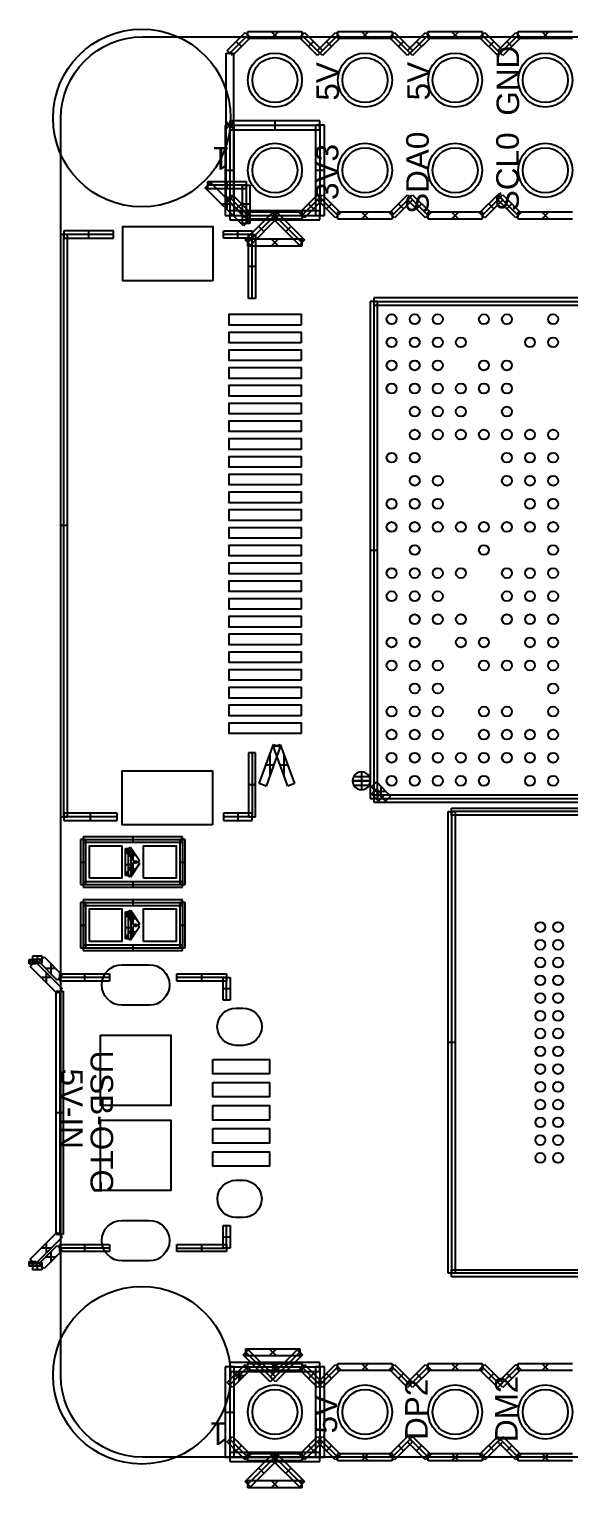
# Model space of a CAD drawing. Header units: millimetres. Extents: x -0.9 to 42.4, y -0.8 to 40.2.
# Drawn here: x -0.89 to 14.31, y -0.85 to 40.23 of the extents above; entities that cross this region are included whole.
import ezdxf

# ---------------------------------------------------------------- set-up
doc = ezdxf.new("R2010")
doc.units = ezdxf.units.MM
doc.header["$MEASUREMENT"] = 0
for name, color, linetype in [('BOT', 253, 'Continuous'), ('SILK-BOT', 6, 'Continuous'), ('SILK-TOP', 7, 'Continuous'), ('TOP', 1, 'Continuous')]:
    doc.layers.add(name, color=color, linetype=linetype)

msp = doc.modelspace()

# ---------------------------------------------------------------- linework, layer by layer
at = {"layer": 'BOT'}
for points in [[(2.487, 12.74), (1.725, 12.74, -1), (1.725, 13.883), (2.487, 13.883, -1), (2.487, 12.74)], [(5.133, 11.611), (4.933, 11.611, -1), (4.933, 12.662), (5.133, 12.662, -1), (5.133, 11.611)], [(5.133, 6.762), (4.933, 6.762, -1), (4.933, 7.812), (5.133, 7.812, -1), (5.133, 6.762)], [(2.487, 5.54), (1.725, 5.54, -1), (1.725, 6.683), (2.487, 6.683, -1), (2.487, 5.54)]]:
    msp.add_lwpolyline(points, format="xyb", dxfattribs=at)
for centre, radius in [((2.28, 37.728), 2.502), ((6.029, 38.795), 0.762), ((8.569, 38.795), 0.762), ((11.109, 38.795), 0.762), ((13.649, 38.795), 0.762), ((6.029, 36.255), 0.762), ((8.569, 36.255), 0.762), ((11.109, 36.255), 0.762), ((13.649, 36.255), 0.762), ((9.318, 32.061), 0.14), ((9.969, 32.061), 0.14), ((10.619, 32.061), 0.14), ((11.919, 32.061), 0.14), ((12.567, 32.061), 0.14), ((13.868, 32.061), 0.14), ((9.318, 31.411), 0.14), ((9.969, 31.411), 0.14), ((10.619, 31.411), 0.14), ((11.269, 31.411), 0.14), ((13.217, 31.411), 0.14), ((13.868, 31.411), 0.14), ((9.318, 30.761), 0.14), ((9.969, 30.761), 0.14), ((10.619, 30.761), 0.14), ((11.919, 30.761), 0.14), ((12.567, 30.761), 0.14), ((9.318, 30.11), 0.14), ((9.969, 30.11), 0.14), ((10.619, 30.11), 0.14), ((11.269, 30.11), 0.14), ((11.919, 30.11), 0.14), ((12.567, 30.11), 0.14), ((9.969, 29.46), 0.14), ((10.619, 29.46), 0.14), ((11.269, 29.46), 0.14), ((12.567, 29.46), 0.14), ((9.969, 28.812), 0.14), ((10.619, 28.812), 0.14), ((11.269, 28.812), 0.14), ((11.919, 28.812), 0.14), ((12.567, 28.812), 0.14), ((13.217, 28.812), 0.14), ((13.868, 28.812), 0.14), ((9.318, 28.162), 0.14), ((9.969, 28.162), 0.14), ((12.567, 28.162), 0.14), ((13.217, 28.162), 0.14), ((13.868, 28.162), 0.14), ((9.969, 27.512), 0.14), ((10.619, 27.512), 0.14), ((12.567, 27.512), 0.14), ((13.217, 27.512), 0.14), ((13.868, 27.512), 0.14), ((9.318, 26.862), 0.14), ((9.969, 26.862), 0.14), ((10.619, 26.862), 0.14), ((13.217, 26.862), 0.14), ((13.868, 26.862), 0.14), ((9.318, 26.211), 0.14), ((9.969, 26.211), 0.14), ((10.619, 26.211), 0.14), ((11.269, 26.211), 0.14), ((11.919, 26.211), 0.14), ((12.567, 26.211), 0.14), ((13.217, 26.211), 0.14), ((13.868, 26.211), 0.14), ((9.969, 25.561), 0.14), ((11.919, 25.561), 0.14), ((13.868, 25.561), 0.14), ((9.318, 24.911), 0.14), ((9.969, 24.911), 0.14), ((10.619, 24.911), 0.14), ((11.269, 24.911), 0.14), ((12.567, 24.911), 0.14), ((13.217, 24.911), 0.14), ((13.868, 24.911), 0.14), ((9.318, 24.261), 0.14), ((9.969, 24.261), 0.14), ((10.619, 24.261), 0.14), ((12.567, 24.261), 0.14), ((13.217, 24.261), 0.14), ((13.868, 24.261), 0.14), ((9.969, 23.61), 0.14), ((10.619, 23.61), 0.14), ((11.269, 23.61), 0.14), ((12.567, 23.61), 0.14), ((13.217, 23.61), 0.14), ((13.868, 23.61), 0.14), ((9.318, 22.96), 0.14), ((9.969, 22.96), 0.14), ((11.269, 22.96), 0.14), ((11.919, 22.96), 0.14), ((13.217, 22.96), 0.14), ((13.868, 22.96), 0.14), ((9.318, 22.31), 0.14), ((9.969, 22.31), 0.14), ((10.619, 22.31), 0.14), ((11.919, 22.31), 0.14), ((12.567, 22.31), 0.14), ((13.217, 22.31), 0.14), ((13.868, 22.31), 0.14), ((9.969, 21.662), 0.14), ((10.619, 21.662), 0.14), ((13.868, 21.662), 0.14), ((9.318, 21.012), 0.14), ((9.969, 21.012), 0.14), ((10.619, 21.012), 0.14), ((11.919, 21.012), 0.14), ((12.567, 21.012), 0.14), ((13.868, 21.012), 0.14), ((9.318, 20.362), 0.14), ((9.969, 20.362), 0.14), ((10.619, 20.362), 0.14), ((11.919, 20.362), 0.14), ((12.567, 20.362), 0.14), ((13.217, 20.362), 0.14), ((13.868, 20.362), 0.14), ((9.318, 19.712), 0.14), ((9.969, 19.712), 0.14), ((10.619, 19.712), 0.14), ((11.269, 19.712), 0.14), ((11.919, 19.712), 0.14), ((12.567, 19.712), 0.14), ((13.217, 19.712), 0.14), ((13.868, 19.712), 0.14), ((9.318, 19.061), 0.14), ((9.969, 19.061), 0.14), ((10.619, 19.061), 0.14), ((11.269, 19.061), 0.14), ((11.919, 19.061), 0.14), ((13.217, 19.061), 0.14), ((13.868, 19.061), 0.14), ((2.28, 2.32), 2.502), ((6.029, 1.284), 0.762), ((8.569, 1.284), 0.762), ((11.109, 1.284), 0.762), ((13.649, 1.284), 0.762)]:
    msp.add_circle(centre, radius, dxfattribs=at)
at = {"layer": 'SILK-BOT'}
for p, q in [((4.069, 35.766), (4.213, 35.91)), ((5.147, 34.688), (4.069, 35.766)), ((4.141, 35.736), (4.141, 35.939)), ((4.141, 35.939), (5.219, 35.939)), ((5.219, 35.838), (4.141, 35.838)), ((4.213, 35.91), (5.291, 34.832)), ((4.68, 35.939), (4.68, 35.736)), ((5.117, 34.76), (5.117, 35.838)), ((5.117, 35.838), (5.32, 35.838)), ((5.219, 35.939), (5.219, 35.736)), ((5.219, 35.838), (5.219, 34.76)), ((5.32, 35.838), (5.32, 34.76)), ((5.219, 35.736), (4.141, 35.736)), ((4.68, 35.443), (4.68, 35.155)), ((4.824, 35.299), (4.536, 35.299)), ((5.32, 35.299), (5.117, 35.299)), ((5.32, 34.76), (5.117, 34.76)), ((5.291, 34.832), (5.147, 34.688)), ((8.919, 32.561), (8.718, 32.561)), ((8.718, 32.561), (8.718, 18.561)), ((8.818, 32.662), (8.818, 32.461)), ((22.819, 32.662), (8.818, 32.662)), ((8.818, 32.561), (22.819, 32.561)), ((8.818, 32.561), (8.818, 18.561)), ((8.818, 32.461), (22.819, 32.461)), ((8.919, 18.561), (8.919, 32.561)), ((8.718, 25.561), (8.919, 25.561)), ((8.468, 19.312), (8.468, 19.063)), ((8.218, 19.061), (8.467, 19.061)), ((8.467, 19.061), (8.218, 19.061)), ((8.251, 19.186), (8.685, 19.186)), ((8.251, 18.936), (8.685, 18.936)), ((8.468, 19.059), (8.468, 18.81)), ((8.47, 19.061), (8.719, 19.061)), ((8.719, 19.061), (8.47, 19.061)), ((8.747, 18.891), (8.889, 19.033)), ((8.889, 19.033), (9.29, 18.632)), ((9.019, 18.903), (9.019, 18.62)), ((8.718, 18.561), (8.919, 18.561)), ((9.149, 18.49), (8.747, 18.891)), ((8.747, 18.691), (8.889, 18.832)), ((8.948, 18.49), (8.747, 18.691)), ((9.06, 18.661), (8.777, 18.661)), ((22.819, 18.661), (8.818, 18.661)), ((8.818, 18.661), (8.818, 18.461)), ((8.818, 18.561), (22.819, 18.561)), ((9.161, 18.762), (8.877, 18.762)), ((8.889, 18.832), (9.09, 18.632)), ((8.919, 18.803), (8.919, 18.519)), ((9.09, 18.632), (8.948, 18.49)), ((9.29, 18.632), (9.149, 18.49)), ((8.818, 18.461), (22.819, 18.461)), ((5.137, 2.896), (5.281, 3.04)), ((5.899, 2.134), (5.137, 2.896)), ((5.209, 2.866), (5.209, 3.069)), ((5.209, 3.069), (6.733, 3.069)), ((5.971, 2.206), (5.209, 2.968)), ((5.281, 3.04), (6.043, 2.278)), ((5.869, 2.866), (6.072, 3.069)), ((6.072, 2.866), (5.869, 3.069)), ((5.899, 2.278), (6.661, 3.04)), ((5.971, 2.206), (6.733, 2.968)), ((6.805, 2.896), (6.043, 2.134)), ((6.661, 3.04), (6.805, 2.896)), ((6.733, 3.069), (6.733, 2.866)), ((6.733, 2.866), (5.209, 2.866)), ((5.518, 2.515), (5.662, 2.659)), ((6.424, 2.515), (6.28, 2.659)), ((6.043, 2.134), (5.899, 2.278)), ((6.043, 2.278), (5.899, 2.134))]:
    msp.add_line(p, q, dxfattribs=at)
for radius, start, end in [(0.251, 359.9961, 179.9961), (0.251, 179.9961, 359.9961), (0.00176, 359.9961, 179.9961), (0.00176, 179.9961, 359.9961)]:
    msp.add_arc((8.468, 19.061), radius, start, end, dxfattribs=at)
at = {"layer": 'SILK-TOP'}
for p, q in [((4.687, 39.628), (5.195, 40.136)), ((4.687, 39.628), (5.195, 40.136)), ((5.267, 40.065), (4.759, 39.557)), ((5.267, 40.065), (4.759, 39.557)), ((5.339, 39.993), (4.831, 39.485)), ((5.339, 39.993), (4.831, 39.485)), ((4.941, 39.882), (5.085, 39.739)), ((5.085, 39.739), (4.941, 39.882)), ((5.195, 40.136), (5.339, 39.993)), ((5.195, 40.136), (5.339, 39.993)), ((5.267, 39.963), (5.267, 40.166)), ((5.267, 40.166), (6.791, 40.166)), ((6.791, 39.963), (5.267, 39.963)), ((6.131, 39.963), (5.928, 40.166)), ((6.131, 40.166), (5.928, 39.963)), ((6.719, 39.993), (6.863, 40.136)), ((7.227, 39.485), (6.719, 39.993)), ((6.791, 40.166), (6.791, 39.963)), ((7.299, 39.557), (6.791, 40.065)), ((6.863, 40.136), (7.371, 39.628)), ((7.117, 39.882), (6.973, 39.739)), ((7.227, 39.628), (7.735, 40.136)), ((7.807, 40.065), (7.299, 39.557)), ((7.879, 39.993), (7.371, 39.485)), ((7.625, 39.739), (7.481, 39.882)), ((7.735, 40.136), (7.879, 39.993)), ((7.807, 39.963), (7.807, 40.166)), ((7.807, 40.166), (9.331, 40.166)), ((9.331, 39.963), (7.807, 39.963)), ((8.671, 39.963), (8.468, 40.166)), ((8.671, 40.166), (8.468, 39.963)), ((9.259, 39.993), (9.403, 40.136)), ((9.767, 39.485), (9.259, 39.993)), ((9.331, 40.166), (9.331, 39.963)), ((9.839, 39.557), (9.331, 40.065)), ((9.403, 40.136), (9.911, 39.628)), ((9.657, 39.882), (9.513, 39.739)), ((9.767, 39.628), (10.275, 40.136)), ((10.347, 40.065), (9.839, 39.557)), ((10.419, 39.993), (9.911, 39.485)), ((10.165, 39.739), (10.021, 39.882)), ((10.275, 40.136), (10.419, 39.993)), ((10.347, 39.963), (10.347, 40.166)), ((10.347, 40.166), (11.871, 40.166)), ((11.871, 39.963), (10.347, 39.963)), ((11.211, 39.963), (11.008, 40.166)), ((11.211, 40.166), (11.008, 39.963)), ((11.799, 39.993), (11.943, 40.136)), ((12.307, 39.485), (11.799, 39.993)), ((11.871, 40.166), (11.871, 39.963)), ((12.379, 39.557), (11.871, 40.065)), ((11.943, 40.136), (12.451, 39.628)), ((12.197, 39.882), (12.053, 39.739)), ((12.307, 39.628), (12.815, 40.136)), ((12.887, 40.065), (12.379, 39.557)), ((12.959, 39.993), (12.451, 39.485)), ((12.705, 39.739), (12.561, 39.882)), ((12.815, 40.136), (12.959, 39.993)), ((12.887, 39.963), (12.887, 40.166)), ((12.887, 40.166), (14.411, 40.166)), ((14.411, 39.963), (12.887, 39.963)), ((13.751, 39.963), (13.548, 40.166)), ((13.751, 40.166), (13.548, 39.963)), ((4.658, 39.557), (4.861, 39.557)), ((4.658, 35.493), (4.658, 39.557)), ((4.831, 39.485), (4.687, 39.628)), ((4.831, 39.485), (4.687, 39.628)), ((4.861, 39.557), (4.861, 35.493)), ((7.371, 39.485), (7.227, 39.628)), ((7.371, 39.628), (7.227, 39.485)), ((9.911, 39.485), (9.767, 39.628)), ((9.911, 39.628), (9.767, 39.485)), ((12.451, 39.485), (12.307, 39.628)), ((12.451, 39.628), (12.307, 39.485)), ((4.886, 37.525), (4.632, 37.525)), ((4.632, 37.525), (4.632, 34.985)), ((4.861, 37.626), (4.658, 37.423)), ((4.658, 37.626), (4.861, 37.423)), ((4.759, 37.652), (4.759, 37.398)), ((7.299, 37.652), (4.759, 37.652)), ((4.759, 37.525), (7.299, 37.525)), ((4.759, 37.525), (4.759, 34.985)), ((4.759, 37.398), (7.299, 37.398)), ((4.886, 34.985), (4.886, 37.525)), ((6.029, 37.652), (6.029, 37.398)), ((7.426, 37.525), (7.172, 37.525)), ((7.172, 37.525), (7.172, 34.985)), ((7.299, 37.398), (7.299, 37.652)), ((7.299, 37.525), (7.299, 34.985)), ((7.426, 34.985), (7.426, 37.525)), ((4.632, 36.255), (4.886, 36.255)), ((7.172, 36.255), (7.426, 36.255)), ((4.861, 35.493), (4.658, 35.493)), ((4.687, 35.421), (4.831, 35.564)), ((4.687, 35.421), (4.831, 35.564)), ((5.195, 34.913), (4.687, 35.421)), ((5.195, 34.913), (4.687, 35.421)), ((4.759, 35.493), (5.267, 34.985)), ((4.759, 35.493), (5.267, 34.985)), ((4.831, 35.564), (5.339, 35.056)), ((4.831, 35.564), (5.339, 35.056)), ((6.719, 35.056), (7.227, 35.564)), ((6.791, 34.985), (7.299, 35.493)), ((7.371, 35.421), (6.863, 34.913)), ((7.227, 35.564), (7.371, 35.421)), ((7.227, 35.421), (7.371, 35.564)), ((7.735, 34.913), (7.227, 35.421)), ((7.299, 35.493), (7.807, 34.985)), ((7.371, 35.564), (7.879, 35.056)), ((9.259, 35.056), (9.767, 35.564)), ((9.331, 34.985), (9.839, 35.493)), ((9.911, 35.421), (9.403, 34.913)), ((9.767, 35.564), (9.911, 35.421)), ((9.767, 35.421), (9.911, 35.564)), ((10.275, 34.913), (9.767, 35.421)), ((9.839, 35.493), (10.347, 34.985)), ((9.911, 35.564), (10.419, 35.056)), ((11.799, 35.056), (12.307, 35.564)), ((11.871, 34.985), (12.379, 35.493)), ((12.451, 35.421), (11.943, 34.913)), ((12.307, 35.564), (12.451, 35.421)), ((12.307, 35.421), (12.451, 35.564)), ((12.815, 34.913), (12.307, 35.421)), ((12.379, 35.493), (12.887, 34.985)), ((12.451, 35.564), (12.959, 35.056)), ((4.632, 34.985), (4.886, 34.985)), ((7.299, 35.112), (4.759, 35.112)), ((4.759, 35.112), (4.759, 34.858)), ((4.759, 34.985), (7.299, 34.985)), ((5.085, 35.31), (4.941, 35.167)), ((4.941, 35.167), (5.085, 35.31)), ((5.195, 34.294), (5.957, 35.056)), ((5.339, 35.056), (5.195, 34.913)), ((5.339, 35.056), (5.195, 34.913)), ((5.267, 34.883), (5.267, 35.086)), ((5.267, 35.086), (6.791, 35.086)), ((6.029, 34.985), (5.267, 34.223)), ((5.928, 35.086), (6.131, 34.883)), ((5.928, 34.883), (6.131, 35.086)), ((5.957, 35.056), (6.101, 34.913)), ((5.957, 34.913), (6.101, 35.056)), ((6.029, 35.112), (6.029, 34.858)), ((6.029, 34.985), (6.791, 34.223)), ((6.101, 35.056), (6.863, 34.294)), ((6.863, 34.913), (6.719, 35.056)), ((6.791, 35.086), (6.791, 34.883)), ((6.973, 35.31), (7.117, 35.167)), ((7.172, 34.985), (7.426, 34.985)), ((7.299, 34.858), (7.299, 35.112)), ((7.481, 35.167), (7.625, 35.31)), ((7.879, 35.056), (7.735, 34.913)), ((7.807, 34.883), (7.807, 35.086)), ((7.807, 35.086), (9.331, 35.086)), ((8.468, 35.086), (8.671, 34.883)), ((8.468, 34.883), (8.671, 35.086)), ((9.403, 34.913), (9.259, 35.056)), ((9.331, 35.086), (9.331, 34.883)), ((9.513, 35.31), (9.657, 35.167)), ((10.021, 35.167), (10.165, 35.31)), ((10.419, 35.056), (10.275, 34.913)), ((10.347, 34.883), (10.347, 35.086)), ((10.347, 35.086), (11.871, 35.086)), ((11.008, 35.086), (11.211, 34.883)), ((11.008, 34.883), (11.211, 35.086)), ((11.943, 34.913), (11.799, 35.056)), ((11.871, 35.086), (11.871, 34.883)), ((12.053, 35.31), (12.197, 35.167)), ((12.561, 35.167), (12.705, 35.31)), ((12.959, 35.056), (12.815, 34.913)), ((12.887, 34.883), (12.887, 35.086)), ((12.887, 35.086), (14.411, 35.086)), ((13.548, 35.086), (13.751, 34.883)), ((13.548, 34.883), (13.751, 35.086)), ((0.085, 34.548), (0.085, 34.348)), ((1.485, 34.548), (0.085, 34.548)), ((0.785, 34.348), (0.785, 34.548)), ((1.485, 34.348), (1.485, 34.548)), ((4.585, 34.348), (4.585, 34.548)), ((4.585, 34.548), (5.385, 34.548)), ((4.759, 34.858), (7.299, 34.858)), ((4.985, 34.348), (4.985, 34.548)), ((6.791, 34.883), (5.267, 34.883)), ((6.101, 34.913), (5.339, 34.151)), ((5.385, 34.548), (5.385, 34.348)), ((5.576, 34.675), (5.72, 34.532)), ((6.719, 34.151), (5.957, 34.913)), ((6.482, 34.675), (6.338, 34.532)), ((9.331, 34.883), (7.807, 34.883)), ((11.871, 34.883), (10.347, 34.883)), ((14.411, 34.883), (12.887, 34.883)), ((0.185, 34.448), (-0.015, 34.448)), ((-0.015, 34.448), (-0.015, 18.048)), ((0.085, 18.048), (0.085, 34.448)), ((1.485, 34.448), (0.085, 34.448)), ((0.085, 34.348), (1.485, 34.348)), ((0.185, 18.048), (0.185, 34.448)), ((5.385, 34.448), (4.585, 34.448)), ((5.385, 34.348), (4.585, 34.348)), ((5.339, 34.151), (5.195, 34.294)), ((5.267, 34.121), (5.267, 34.324)), ((5.267, 34.324), (6.791, 34.324)), ((6.791, 34.121), (5.267, 34.121)), ((5.285, 32.648), (5.285, 34.448)), ((5.285, 34.448), (5.485, 34.448)), ((5.385, 32.648), (5.385, 34.448)), ((5.485, 34.448), (5.485, 32.648)), ((6.131, 34.324), (5.928, 34.121)), ((5.928, 34.324), (6.131, 34.121)), ((6.863, 34.294), (6.719, 34.151)), ((6.791, 34.324), (6.791, 34.121)), ((5.485, 33.548), (5.285, 33.548)), ((5.485, 32.648), (5.285, 32.648)), ((0.185, 26.248), (-0.015, 26.248)), ((5.485, 19.848), (5.285, 19.848)), ((5.285, 19.848), (5.285, 18.048)), ((5.385, 19.848), (5.385, 18.048)), ((5.485, 18.048), (5.485, 19.848)), ((5.591, 18.982), (5.991, 20.082)), ((6.179, 20.014), (5.779, 18.914)), ((5.885, 19.79), (5.885, 19.205)), ((5.991, 20.014), (6.179, 20.082)), ((5.991, 20.082), (6.179, 20.014)), ((6.391, 18.914), (5.991, 20.014)), ((6.179, 20.082), (6.579, 18.982)), ((6.285, 19.79), (6.285, 19.205)), ((5.992, 19.498), (5.779, 19.498)), ((6.392, 19.498), (6.179, 19.498)), ((5.485, 18.948), (5.285, 18.948)), ((5.779, 18.914), (5.591, 18.982)), ((6.579, 18.982), (6.391, 18.914)), ((1.585, 18.148), (0.085, 18.148)), ((0.085, 18.148), (0.085, 17.948)), ((0.835, 17.948), (0.835, 18.148)), ((1.585, 17.948), (1.585, 18.148)), ((5.385, 18.148), (4.585, 18.148)), ((4.585, 18.148), (4.585, 17.948)), ((4.985, 18.148), (4.985, 17.948)), ((5.385, 17.948), (5.385, 18.148)), ((10.908, 18.193), (11.108, 18.193)), ((10.908, 5.193), (10.908, 18.193)), ((11.008, 18.093), (11.008, 18.293)), ((11.008, 18.293), (22.508, 18.293)), ((22.508, 18.193), (11.008, 18.193)), ((11.008, 18.193), (11.008, 5.193)), ((22.508, 18.093), (11.008, 18.093)), ((11.108, 18.193), (11.108, 5.193)), ((-0.015, 18.048), (0.185, 18.048)), ((1.585, 18.048), (0.085, 18.048)), ((0.085, 17.948), (1.585, 17.948)), ((5.385, 18.048), (4.585, 18.048)), ((4.585, 17.948), (5.385, 17.948)), ((5.285, 18.048), (5.485, 18.048)), ((0.705, 17.408), (0.553, 17.408)), ((0.553, 17.408), (0.553, 16.138)), ((0.629, 17.484), (0.629, 17.332)), ((3.423, 17.484), (0.629, 17.484)), ((0.629, 17.408), (3.423, 17.408)), ((0.629, 17.408), (0.629, 16.138)), ((0.629, 17.332), (3.423, 17.332)), ((0.705, 16.138), (0.705, 17.408)), ((2.026, 17.484), (2.026, 17.332)), ((3.499, 17.408), (3.347, 17.408)), ((3.347, 17.408), (3.347, 16.138)), ((3.423, 17.332), (3.423, 17.484)), ((3.423, 17.408), (3.423, 16.138)), ((3.499, 16.138), (3.499, 17.408)), ((1.823, 17.154), (1.975, 17.154)), ((1.823, 17.027), (1.823, 17.154)), ((1.823, 17.09), (1.975, 17.09)), ((1.823, 17.027), (1.975, 17.027)), ((1.823, 16.392), (1.823, 17.027)), ((1.975, 17.027), (1.823, 17.027)), ((1.836, 17.111), (1.963, 17.196)), ((2.09, 16.73), (1.836, 17.111)), ((1.899, 17.154), (1.899, 17.027)), ((1.899, 17.027), (1.899, 16.392)), ((1.935, 16.963), (2.118, 16.963)), ((1.963, 17.196), (2.217, 16.815)), ((1.975, 17.154), (1.975, 17.027)), ((1.975, 17.027), (1.975, 16.392)), ((2.026, 17.101), (2.026, 16.826)), ((0.553, 16.773), (0.705, 16.773)), ((1.823, 16.709), (1.975, 16.709)), ((1.836, 16.434), (2.09, 16.815)), ((1.963, 16.349), (1.836, 16.434)), ((1.935, 16.582), (2.118, 16.582)), ((2.217, 16.73), (1.963, 16.349)), ((2.026, 16.72), (2.026, 16.445)), ((2.09, 16.815), (2.217, 16.73)), ((2.217, 16.815), (2.09, 16.73)), ((3.347, 16.773), (3.499, 16.773)), ((0.553, 16.138), (0.705, 16.138)), ((3.423, 16.214), (0.629, 16.214)), ((0.629, 16.214), (0.629, 16.062)), ((0.629, 16.138), (3.423, 16.138)), ((0.629, 16.062), (3.423, 16.062)), ((1.975, 16.392), (1.823, 16.392)), ((2.026, 16.214), (2.026, 16.062)), ((3.347, 16.138), (3.499, 16.138)), ((3.423, 16.062), (3.423, 16.214)), ((0.705, 15.63), (0.553, 15.63)), ((0.553, 15.63), (0.553, 14.36)), ((0.629, 15.706), (0.629, 15.554)), ((3.423, 15.706), (0.629, 15.706)), ((0.629, 15.63), (3.423, 15.63)), ((0.629, 15.63), (0.629, 14.36)), ((0.705, 14.36), (0.705, 15.63)), ((2.026, 15.706), (2.026, 15.554)), ((3.499, 15.63), (3.347, 15.63)), ((3.347, 15.63), (3.347, 14.36)), ((3.423, 15.554), (3.423, 15.706)), ((3.423, 15.63), (3.423, 14.36)), ((3.499, 14.36), (3.499, 15.63)), ((0.629, 15.554), (3.423, 15.554)), ((1.823, 15.376), (1.975, 15.376)), ((1.823, 15.249), (1.823, 15.376)), ((1.823, 15.312), (1.975, 15.312)), ((1.823, 15.249), (1.975, 15.249)), ((1.823, 14.614), (1.823, 15.249)), ((1.975, 15.249), (1.823, 15.249)), ((1.836, 15.333), (1.963, 15.418)), ((2.09, 14.952), (1.836, 15.333)), ((1.899, 15.376), (1.899, 15.249)), ((1.899, 15.249), (1.899, 14.614)), ((1.963, 15.418), (2.217, 15.037)), ((1.975, 15.376), (1.975, 15.249)), ((1.975, 15.249), (1.975, 14.614)), ((2.026, 15.323), (2.026, 15.048)), ((0.553, 14.995), (0.705, 14.995)), ((1.823, 14.931), (1.975, 14.931)), ((1.836, 14.656), (2.09, 15.037)), ((1.935, 15.185), (2.118, 15.185)), ((1.935, 14.804), (2.118, 14.804)), ((2.217, 14.952), (1.963, 14.571)), ((2.026, 14.942), (2.026, 14.667)), ((2.09, 15.037), (2.217, 14.952)), ((2.217, 15.037), (2.09, 14.952)), ((3.347, 14.995), (3.499, 14.995)), ((3.423, 14.436), (0.629, 14.436)), ((0.629, 14.436), (0.629, 14.284)), ((1.975, 14.614), (1.823, 14.614)), ((1.963, 14.571), (1.836, 14.656)), ((2.026, 14.436), (2.026, 14.284)), ((3.423, 14.284), (3.423, 14.436)), ((-0.894, 14.03), (-0.694, 14.03)), ((-0.894, 13.903), (-0.894, 14.03)), ((-0.865, 13.832), (-0.723, 13.973)), ((-0.794, 13.93), (-0.794, 14.13)), ((-0.794, 14.13), (-0.54, 14.13)), ((-0.54, 14.03), (-0.794, 14.03)), ((-0.794, 14.03), (-0.794, 13.903)), ((-0.723, 13.973), (0.039, 13.211)), ((-0.694, 14.03), (-0.694, 13.903)), ((-0.667, 14.13), (-0.667, 13.93)), ((-0.611, 13.959), (-0.469, 14.1)), ((-0.54, 14.13), (-0.54, 13.93)), ((-0.469, 14.1), (0.039, 13.592)), ((0.553, 14.36), (0.705, 14.36)), ((0.629, 14.36), (3.423, 14.36)), ((0.629, 14.284), (3.423, 14.284)), ((3.347, 14.36), (3.499, 14.36)), ((-0.694, 13.966), (-0.894, 13.966)), ((-0.694, 13.903), (-0.894, 13.903)), ((-0.103, 13.07), (-0.865, 13.832)), ((-0.54, 13.93), (-0.794, 13.93)), ((-0.103, 13.451), (-0.611, 13.959)), ((-0.145, 13.776), (-0.428, 13.776)), ((-0.413, 13.663), (-0.413, 13.38)), ((-0.286, 13.917), (-0.286, 13.634)), ((0.039, 13.592), (-0.103, 13.451)), ((-0.032, 13.422), (-0.032, 13.622)), ((-0.032, 13.622), (1.365, 13.622)), ((0.666, 13.622), (0.666, 13.422)), ((1.365, 13.622), (1.365, 13.422)), ((3.271, 13.422), (3.271, 13.622)), ((3.271, 13.622), (4.668, 13.622)), ((3.969, 13.422), (3.969, 13.622)), ((4.668, 13.622), (4.668, 13.422)), ((-0.272, 13.522), (-0.555, 13.522)), ((0.039, 13.211), (-0.103, 13.07)), ((1.365, 13.522), (-0.032, 13.522)), ((1.365, 13.422), (-0.032, 13.422)), ((4.668, 13.522), (3.271, 13.522)), ((4.668, 13.422), (3.271, 13.422)), ((4.568, 12.887), (4.568, 13.522)), ((4.568, 13.522), (4.768, 13.522)), ((4.768, 13.204), (4.568, 13.204)), ((4.668, 12.887), (4.668, 13.522)), ((4.768, 13.522), (4.768, 12.887)), ((-0.132, 13.141), (0.068, 13.141)), ((-0.132, 6.283), (-0.132, 13.141)), ((-0.032, 13.141), (-0.032, 6.283)), ((0.068, 13.141), (0.068, 6.283)), ((4.768, 12.887), (4.568, 12.887)), ((11.108, 11.693), (10.908, 11.693)), ((0.068, 9.712), (-0.132, 9.712)), ((-0.865, 5.591), (-0.103, 6.353)), ((0.039, 6.212), (-0.723, 5.45)), ((0.068, 6.283), (-0.132, 6.283)), ((-0.103, 6.353), (0.039, 6.212)), ((4.568, 5.902), (4.568, 6.537)), ((4.568, 6.537), (4.768, 6.537)), ((4.568, 6.219), (4.768, 6.219)), ((4.668, 5.902), (4.668, 6.537)), ((4.768, 6.537), (4.768, 5.902)), ((-0.611, 5.464), (-0.103, 5.972)), ((-0.272, 5.902), (-0.555, 5.902)), ((0.039, 5.831), (-0.469, 5.323)), ((-0.413, 6.043), (-0.413, 5.76)), ((-0.286, 5.789), (-0.286, 5.506)), ((-0.103, 5.972), (0.039, 5.831)), ((-0.032, 5.802), (-0.032, 6.002)), ((-0.032, 6.002), (1.365, 6.002)), ((1.365, 5.902), (-0.032, 5.902)), ((1.365, 5.802), (-0.032, 5.802)), ((0.666, 6.002), (0.666, 5.802)), ((1.365, 6.002), (1.365, 5.802)), ((3.271, 5.802), (3.271, 6.002)), ((3.271, 6.002), (4.668, 6.002)), ((3.271, 5.902), (4.668, 5.902)), ((4.668, 5.802), (3.271, 5.802)), ((3.969, 5.802), (3.969, 6.002)), ((4.768, 5.902), (4.568, 5.902)), ((4.668, 6.002), (4.668, 5.802)), ((-0.894, 5.521), (-0.694, 5.521)), ((-0.894, 5.394), (-0.894, 5.521)), ((-0.694, 5.457), (-0.894, 5.457)), ((-0.694, 5.394), (-0.894, 5.394)), ((-0.723, 5.45), (-0.865, 5.591)), ((-0.794, 5.521), (-0.794, 5.394)), ((-0.794, 5.294), (-0.794, 5.494)), ((-0.794, 5.494), (-0.54, 5.494)), ((-0.54, 5.394), (-0.794, 5.394)), ((-0.694, 5.521), (-0.694, 5.394)), ((-0.667, 5.494), (-0.667, 5.294)), ((-0.469, 5.323), (-0.611, 5.464)), ((-0.54, 5.494), (-0.54, 5.294)), ((-0.145, 5.648), (-0.428, 5.648)), ((-0.54, 5.294), (-0.794, 5.294)), ((11.108, 5.193), (10.908, 5.193)), ((11.008, 5.093), (11.008, 5.293)), ((11.008, 5.293), (22.508, 5.293)), ((22.508, 5.193), (11.008, 5.193)), ((22.508, 5.093), (11.008, 5.093)), ((4.886, 2.554), (4.632, 2.554)), ((4.632, 2.554), (4.632, 0.014)), ((4.687, 2.118), (5.195, 2.626)), ((4.687, 2.118), (5.195, 2.626)), ((4.759, 2.681), (4.759, 2.427)), ((7.299, 2.681), (4.759, 2.681)), ((4.759, 2.554), (7.299, 2.554)), ((4.759, 2.554), (4.759, 0.014)), ((5.267, 2.554), (4.759, 2.046)), ((5.339, 2.482), (4.831, 1.974)), ((5.339, 2.482), (4.831, 1.974)), ((4.886, 0.014), (4.886, 2.554)), ((5.195, 2.626), (5.339, 2.482)), ((5.195, 2.626), (5.339, 2.482)), ((5.267, 2.452), (5.267, 2.655)), ((5.267, 2.655), (6.791, 2.655)), ((6.131, 2.452), (5.928, 2.655)), ((6.131, 2.655), (5.928, 2.452)), ((6.029, 2.681), (6.029, 2.427)), ((6.719, 2.482), (6.863, 2.626)), ((7.227, 1.974), (6.719, 2.482)), ((6.791, 2.655), (6.791, 2.452)), ((7.299, 2.046), (6.791, 2.554)), ((6.863, 2.626), (7.371, 2.118)), ((7.426, 2.554), (7.172, 2.554)), ((7.172, 2.554), (7.172, 0.014)), ((7.227, 2.118), (7.735, 2.626)), ((7.299, 2.427), (7.299, 2.681)), ((7.299, 2.554), (7.299, 0.014)), ((7.807, 2.554), (7.299, 2.046)), ((7.879, 2.482), (7.371, 1.974)), ((7.426, 0.014), (7.426, 2.554)), ((7.735, 2.626), (7.879, 2.482)), ((7.807, 2.452), (7.807, 2.655)), ((7.807, 2.655), (9.331, 2.655)), ((8.671, 2.452), (8.468, 2.655)), ((8.671, 2.655), (8.468, 2.452)), ((9.259, 2.482), (9.403, 2.626)), ((9.767, 1.974), (9.259, 2.482)), ((9.331, 2.655), (9.331, 2.452)), ((9.839, 2.046), (9.331, 2.554)), ((9.403, 2.626), (9.911, 2.118)), ((9.767, 2.118), (10.275, 2.626)), ((10.347, 2.554), (9.839, 2.046)), ((10.419, 2.482), (9.911, 1.974)), ((10.275, 2.626), (10.419, 2.482)), ((10.347, 2.452), (10.347, 2.655)), ((10.347, 2.655), (11.871, 2.655)), ((11.211, 2.452), (11.008, 2.655)), ((11.211, 2.655), (11.008, 2.452)), ((11.799, 2.482), (11.943, 2.626)), ((12.307, 1.974), (11.799, 2.482)), ((11.871, 2.655), (11.871, 2.452)), ((12.379, 2.046), (11.871, 2.554)), ((11.943, 2.626), (12.451, 2.118)), ((12.307, 2.118), (12.815, 2.626)), ((12.887, 2.554), (12.379, 2.046)), ((12.959, 2.482), (12.451, 1.974)), ((12.815, 2.626), (12.959, 2.482)), ((12.887, 2.452), (12.887, 2.655)), ((12.887, 2.655), (14.411, 2.655)), ((13.751, 2.452), (13.548, 2.655)), ((13.751, 2.655), (13.548, 2.452)), ((4.831, 1.974), (4.687, 2.118)), ((4.831, 1.974), (4.687, 2.118)), ((4.759, 2.427), (7.299, 2.427)), ((5.157, 2.3), (4.87, 2.3)), ((5.085, 2.228), (4.941, 2.372)), ((5.013, 2.443), (5.013, 2.156)), ((6.791, 2.452), (5.267, 2.452)), ((7.117, 2.372), (6.973, 2.228)), ((7.371, 1.974), (7.227, 2.118)), ((7.371, 2.118), (7.227, 1.974)), ((7.625, 2.228), (7.481, 2.372)), ((9.331, 2.452), (7.807, 2.452)), ((9.657, 2.372), (9.513, 2.228)), ((9.911, 1.974), (9.767, 2.118)), ((9.911, 2.118), (9.767, 1.974)), ((10.165, 2.228), (10.021, 2.372)), ((11.871, 2.452), (10.347, 2.452)), ((12.197, 2.372), (12.053, 2.228)), ((12.451, 1.974), (12.307, 2.118)), ((12.451, 2.118), (12.307, 1.974)), ((12.705, 2.228), (12.561, 2.372)), ((14.411, 2.452), (12.887, 2.452)), ((4.632, 1.284), (4.886, 1.284)), ((7.172, 1.284), (7.426, 1.284)), ((4.687, 0.45), (4.831, 0.594)), ((5.195, -0.058), (4.687, 0.45)), ((4.759, 0.522), (5.267, 0.014)), ((4.831, 0.594), (5.339, 0.086)), ((6.719, 0.086), (7.227, 0.594)), ((6.791, 0.014), (7.299, 0.522)), ((7.371, 0.45), (6.863, -0.058)), ((7.227, 0.594), (7.371, 0.45)), ((7.227, 0.45), (7.371, 0.594)), ((7.735, -0.058), (7.227, 0.45)), ((7.299, 0.522), (7.807, 0.014)), ((7.371, 0.594), (7.879, 0.086)), ((9.259, 0.086), (9.767, 0.594)), ((9.331, 0.014), (9.839, 0.522)), ((9.911, 0.45), (9.403, -0.058)), ((9.767, 0.594), (9.911, 0.45)), ((9.767, 0.45), (9.911, 0.594)), ((10.275, -0.058), (9.767, 0.45)), ((9.839, 0.522), (10.347, 0.014)), ((9.911, 0.594), (10.419, 0.086)), ((11.799, 0.086), (12.307, 0.594)), ((11.871, 0.014), (12.379, 0.522)), ((12.451, 0.45), (11.943, -0.058)), ((12.307, 0.594), (12.451, 0.45)), ((12.307, 0.45), (12.451, 0.594)), ((12.815, -0.058), (12.307, 0.45)), ((12.379, 0.522), (12.887, 0.014)), ((12.451, 0.594), (12.959, 0.086)), ((4.632, 0.014), (4.886, 0.014)), ((7.299, 0.141), (4.759, 0.141)), ((4.759, 0.141), (4.759, -0.113)), ((4.759, 0.014), (7.299, 0.014)), ((4.941, 0.196), (5.085, 0.34)), ((5.195, -0.676), (5.957, 0.086)), ((5.339, 0.086), (5.195, -0.058)), ((5.267, -0.088), (5.267, 0.115)), ((5.267, 0.115), (6.791, 0.115)), ((6.029, 0.014), (5.267, -0.748)), ((5.928, 0.115), (6.131, -0.088)), ((5.928, -0.088), (6.131, 0.115)), ((5.957, 0.086), (6.101, -0.058)), ((5.957, -0.058), (6.101, 0.086)), ((6.029, 0.141), (6.029, -0.113)), ((6.029, 0.014), (6.791, -0.748)), ((6.101, 0.086), (6.863, -0.676)), ((6.863, -0.058), (6.719, 0.086)), ((6.791, 0.115), (6.791, -0.088)), ((6.973, 0.34), (7.117, 0.196)), ((7.172, 0.014), (7.426, 0.014)), ((7.299, -0.113), (7.299, 0.141)), ((7.481, 0.196), (7.625, 0.34)), ((7.879, 0.086), (7.735, -0.058)), ((7.807, -0.088), (7.807, 0.115)), ((7.807, 0.115), (9.331, 0.115)), ((8.468, 0.115), (8.671, -0.088)), ((8.468, -0.088), (8.671, 0.115)), ((9.403, -0.058), (9.259, 0.086)), ((9.331, 0.115), (9.331, -0.088)), ((9.513, 0.34), (9.657, 0.196)), ((10.021, 0.196), (10.165, 0.34)), ((10.419, 0.086), (10.275, -0.058)), ((10.347, -0.088), (10.347, 0.115)), ((10.347, 0.115), (11.871, 0.115)), ((11.008, 0.115), (11.211, -0.088)), ((11.008, -0.088), (11.211, 0.115)), ((11.943, -0.058), (11.799, 0.086)), ((11.871, 0.115), (11.871, -0.088)), ((12.053, 0.34), (12.197, 0.196)), ((12.561, 0.196), (12.705, 0.34)), ((12.959, 0.086), (12.815, -0.058)), ((12.887, -0.088), (12.887, 0.115)), ((12.887, 0.115), (14.411, 0.115)), ((13.548, 0.115), (13.751, -0.088)), ((13.548, -0.088), (13.751, 0.115)), ((4.759, -0.113), (7.299, -0.113)), ((6.791, -0.088), (5.267, -0.088)), ((6.101, -0.058), (5.339, -0.82)), ((5.576, -0.295), (5.72, -0.439)), ((6.719, -0.82), (5.957, -0.058)), ((6.482, -0.295), (6.338, -0.439)), ((9.331, -0.088), (7.807, -0.088)), ((11.871, -0.088), (10.347, -0.088)), ((14.411, -0.088), (12.887, -0.088)), ((5.339, -0.82), (5.195, -0.676)), ((5.267, -0.85), (5.267, -0.647)), ((5.267, -0.647), (6.791, -0.647)), ((6.131, -0.647), (5.928, -0.85)), ((5.928, -0.647), (6.131, -0.85)), ((6.863, -0.676), (6.719, -0.82)), ((6.791, -0.647), (6.791, -0.85)), ((6.791, -0.85), (5.267, -0.85))]:
    msp.add_line(p, q, dxfattribs=at)
at = {"layer": 'TOP'}
for points in [[(39.999, 37.714), (39.999, 2.314, -0.414213), (37.699, 0.014), (2.299, 0.014, -0.414213), (-0.001, 2.314), (-0.001, 37.714, -0.414213), (2.299, 40.014), (37.699, 40.014, -0.414212), (39.999, 37.714)], [(2.487, 12.74), (1.725, 12.74, -1), (1.725, 13.883), (2.487, 13.883, -1), (2.487, 12.74)], [(5.133, 11.611), (4.933, 11.611, -1), (4.933, 12.662), (5.133, 12.662, -1), (5.133, 11.611)], [(5.133, 6.762), (4.933, 6.762, -1), (4.933, 7.812), (5.133, 7.812, -1), (5.133, 6.762)], [(2.487, 5.54), (1.725, 5.54, -1), (1.725, 6.683), (2.487, 6.683, -1), (2.487, 5.54)]]:
    msp.add_lwpolyline(points, format="xyb", dxfattribs=at)
for points in [[(4.282, 33.144), (1.742, 33.144), (1.742, 34.668), (4.282, 34.668), (4.282, 33.144)], [(6.774, 31.896), (4.742, 31.896), (4.742, 32.2), (6.774, 32.2), (6.774, 31.896)], [(6.774, 31.395), (4.742, 31.395), (4.742, 31.7), (6.774, 31.7), (6.774, 31.395)], [(6.774, 30.895), (4.742, 30.895), (4.742, 31.2), (6.774, 31.2), (6.774, 30.895)], [(6.774, 30.395), (4.742, 30.395), (4.742, 30.7), (6.774, 30.7), (6.774, 30.395)], [(6.774, 29.895), (4.742, 29.895), (4.742, 30.2), (6.774, 30.2), (6.774, 29.895)], [(6.774, 29.395), (4.742, 29.395), (4.742, 29.7), (6.774, 29.7), (6.774, 29.395)], [(6.774, 28.895), (4.742, 28.895), (4.742, 29.2), (6.774, 29.2), (6.774, 28.895)], [(6.774, 28.395), (4.742, 28.395), (4.742, 28.699), (6.774, 28.699), (6.774, 28.395)], [(6.774, 27.895), (4.742, 27.895), (4.742, 28.199), (6.774, 28.199), (6.774, 27.895)], [(6.774, 27.394), (4.742, 27.394), (4.742, 27.699), (6.774, 27.699), (6.774, 27.394)], [(6.774, 26.894), (4.742, 26.894), (4.742, 27.199), (6.774, 27.199), (6.774, 26.894)], [(6.774, 26.394), (4.742, 26.394), (4.742, 26.699), (6.774, 26.699), (6.774, 26.394)], [(6.774, 25.894), (4.742, 25.894), (4.742, 26.199), (6.774, 26.199), (6.774, 25.894)], [(6.774, 25.394), (4.742, 25.394), (4.742, 25.699), (6.774, 25.699), (6.774, 25.394)], [(6.774, 24.894), (4.742, 24.894), (4.742, 25.198), (6.774, 25.198), (6.774, 24.894)], [(6.774, 24.394), (4.742, 24.394), (4.742, 24.698), (6.774, 24.698), (6.774, 24.394)], [(6.774, 23.893), (4.742, 23.893), (4.742, 24.198), (6.774, 24.198), (6.774, 23.893)], [(6.774, 23.393), (4.742, 23.393), (4.742, 23.698), (6.774, 23.698), (6.774, 23.393)], [(6.774, 22.893), (4.742, 22.893), (4.742, 23.198), (6.774, 23.198), (6.774, 22.893)], [(6.774, 22.393), (4.742, 22.393), (4.742, 22.698), (6.774, 22.698), (6.774, 22.393)], [(6.774, 21.893), (4.742, 21.893), (4.742, 22.198), (6.774, 22.198), (6.774, 21.893)], [(6.774, 21.393), (4.742, 21.393), (4.742, 21.698), (6.774, 21.698), (6.774, 21.393)], [(6.774, 20.893), (4.742, 20.893), (4.742, 21.198), (6.774, 21.198), (6.774, 20.893)], [(6.774, 20.393), (4.742, 20.393), (4.742, 20.697), (6.774, 20.697), (6.774, 20.393)], [(4.269, 17.822), (1.729, 17.822), (1.729, 19.346), (4.269, 19.346), (4.269, 17.822)], [(0.807, 16.316), (0.807, 17.23), (1.721, 17.23), (1.721, 16.316), (0.807, 16.316)], [(2.331, 16.316), (2.331, 17.23), (3.245, 17.23), (3.245, 16.316), (2.331, 16.316)], [(0.807, 14.538), (0.807, 15.452), (1.721, 15.452), (1.721, 14.538), (0.807, 14.538)], [(2.331, 14.538), (2.331, 15.452), (3.245, 15.452), (3.245, 14.538), (2.331, 14.538)], [(1.116, 11.902), (3.097, 11.902), (3.097, 9.921), (1.116, 9.921), (1.116, 11.902)], [(4.281, 11.215), (5.882, 11.215), (5.882, 10.808), (4.281, 10.808), (4.281, 11.215)], [(4.281, 10.565), (5.882, 10.565), (5.882, 10.158), (4.281, 10.158), (4.281, 10.565)], [(4.281, 9.915), (5.882, 9.915), (5.882, 9.508), (4.281, 9.508), (4.281, 9.915)], [(1.116, 9.502), (3.097, 9.502), (3.097, 7.521), (1.116, 7.521), (1.116, 9.502)], [(4.281, 9.265), (5.882, 9.265), (5.882, 8.858), (4.281, 8.858), (4.281, 9.265)], [(4.281, 8.615), (5.882, 8.615), (5.882, 8.208), (4.281, 8.208), (4.281, 8.615)]]:
    msp.add_lwpolyline(points, dxfattribs=at)
for centre, radius in [((2.28, 37.728), 2.502), ((6.029, 38.795), 0.635), ((8.569, 38.795), 0.635), ((11.109, 38.795), 0.635), ((13.649, 38.795), 0.635), ((6.029, 36.255), 0.635), ((8.569, 36.255), 0.635), ((11.109, 36.255), 0.635), ((13.649, 36.255), 0.635), ((13.508, 14.943), 0.14), ((14.008, 14.943), 0.14), ((13.508, 14.443), 0.14), ((14.008, 14.443), 0.14), ((13.508, 13.943), 0.14), ((14.008, 13.943), 0.14), ((13.508, 13.443), 0.14), ((14.008, 13.443), 0.14), ((13.508, 12.943), 0.14), ((14.008, 12.943), 0.14), ((13.508, 12.443), 0.14), ((14.008, 12.443), 0.14), ((13.508, 11.943), 0.14), ((14.008, 11.943), 0.14), ((13.508, 11.443), 0.14), ((14.008, 11.443), 0.14), ((13.508, 10.943), 0.14), ((14.008, 10.943), 0.14), ((13.508, 10.443), 0.14), ((14.008, 10.443), 0.14), ((13.508, 9.943), 0.14), ((14.008, 9.943), 0.14), ((13.508, 9.443), 0.14), ((14.008, 9.443), 0.14), ((13.508, 8.943), 0.14), ((14.008, 8.943), 0.14), ((13.508, 8.443), 0.14), ((14.008, 8.443), 0.14), ((2.28, 2.32), 2.502), ((6.029, 1.284), 0.635), ((8.569, 1.284), 0.635), ((11.109, 1.284), 0.635), ((13.649, 1.284), 0.635)]:
    msp.add_circle(centre, radius, dxfattribs=at)

# ---------------------------------------------------------------- texts
at = {"layer": 'SILK-BOT', "char_height": 0.635, "attachment_point": 7, "line_spacing_factor": 0.963855}
for s, insert, width, rotation in [('\\fArial;GND', (12.92, 37.793), 2.5094, 90), ('\\fArial;5V', (7.843, 38.216), 1.68696, 90), ('\\fArial;5V', (10.406, 38.224), 1.68696, 90), ('\\fArial;SDA0', (10.373, 35.026), 2.85367, 90), ('\\fArial;SCL0', (12.91, 35.103), 2.75804, 90), ('\\fArial;1', (4.767, 36.91), 0.87217, 180), ('\\fArial;3V3', (7.828, 35.418), 2.12687, 90), ('\\fArial;USB-OTG', (0.827, 11.468), 4.51768, 270), ('\\fArial;5V-IN', (-0.027, 10.96), 2.77717, 270), ('\\fArial;DP2', (10.335, 0.497), 2.22633, 90), ('\\fArial;DM2', (12.869, 0.438), 2.37551, 90), ('\\fArial;5V', (7.792, 0.68), 1.68696, 90), ('\\fArial;1', (4.686, 0.994), 0.87217, 180)]:
    msp.add_mtext(s, dxfattribs=dict(at, insert=insert, width=width, rotation=rotation))

doc.saveas('drawing.dxf')
